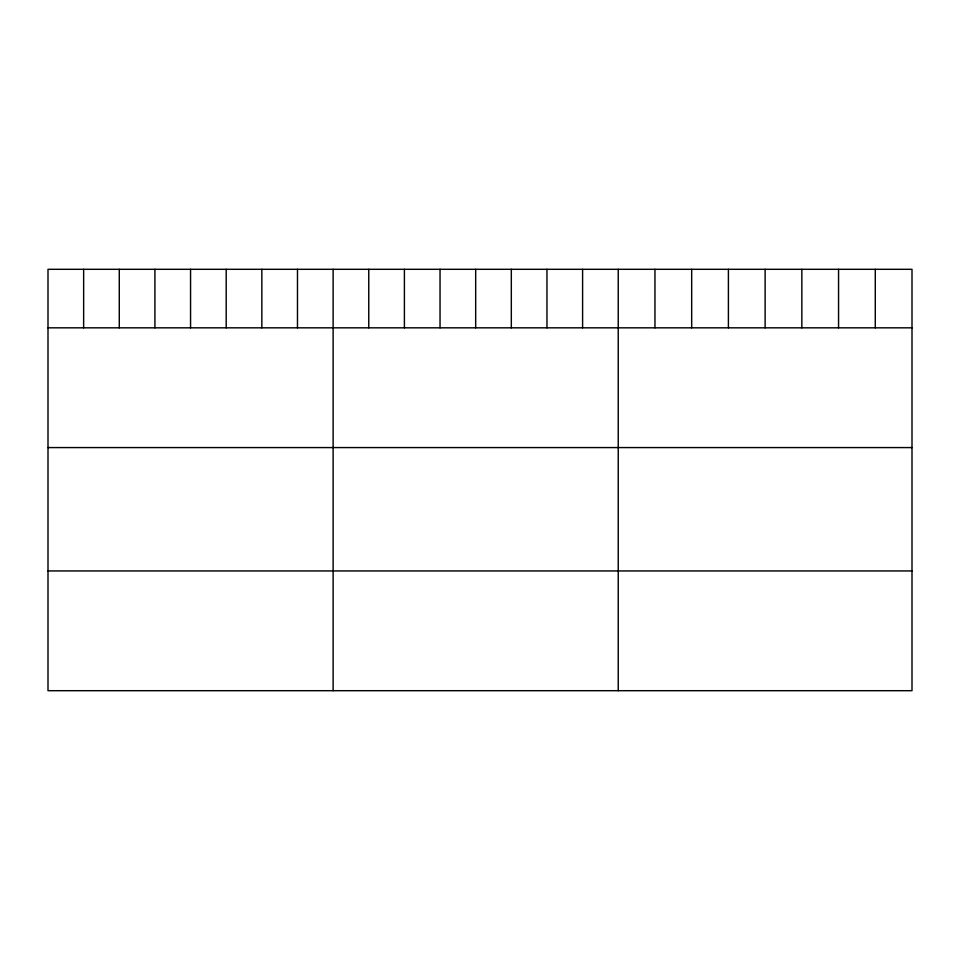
<?xml version="1.0" encoding="UTF-8"?>
<svg xmlns="http://www.w3.org/2000/svg" width="960" height="960" viewBox="0 0 960 960"><rect width="100%" height="100%" fill="white"/><g stroke="black" fill="none" stroke-linecap="round" stroke-linejoin="round"><path stroke-width="1.44" d="M912 327.828L912 690.696L48 690.696L48 269.304L912 269.304L912 327.828L48 327.828M48 447.576L912 447.576M48 570.948L912 570.948M875.28 269.304L875.28 327.828M838.56 269.304L838.56 327.828M801.84 269.304L801.84 327.828M765.12 269.304L765.12 327.828M728.4 269.304L728.4 327.828M691.68 269.304L691.68 327.828M654.96 269.304L654.96 327.828M618.24 269.304L618.24 690.696M582.6 269.304L582.6 327.828M546.96 269.304L546.96 327.828M511.32 269.304L511.32 327.828M475.68 269.304L475.68 327.828M440.04 269.304L440.04 327.828M404.4 269.304L404.4 327.828M368.76 269.304L368.76 327.828M333.12 269.304L333.12 690.696M297.48 269.304L297.48 327.828M261.84 269.304L261.84 327.828M226.2 269.304L226.2 327.828M190.56 269.304L190.56 327.828M154.92 269.304L154.92 327.828M119.28 269.304L119.28 327.828M83.64 269.304L83.64 327.828"/></g></svg>
